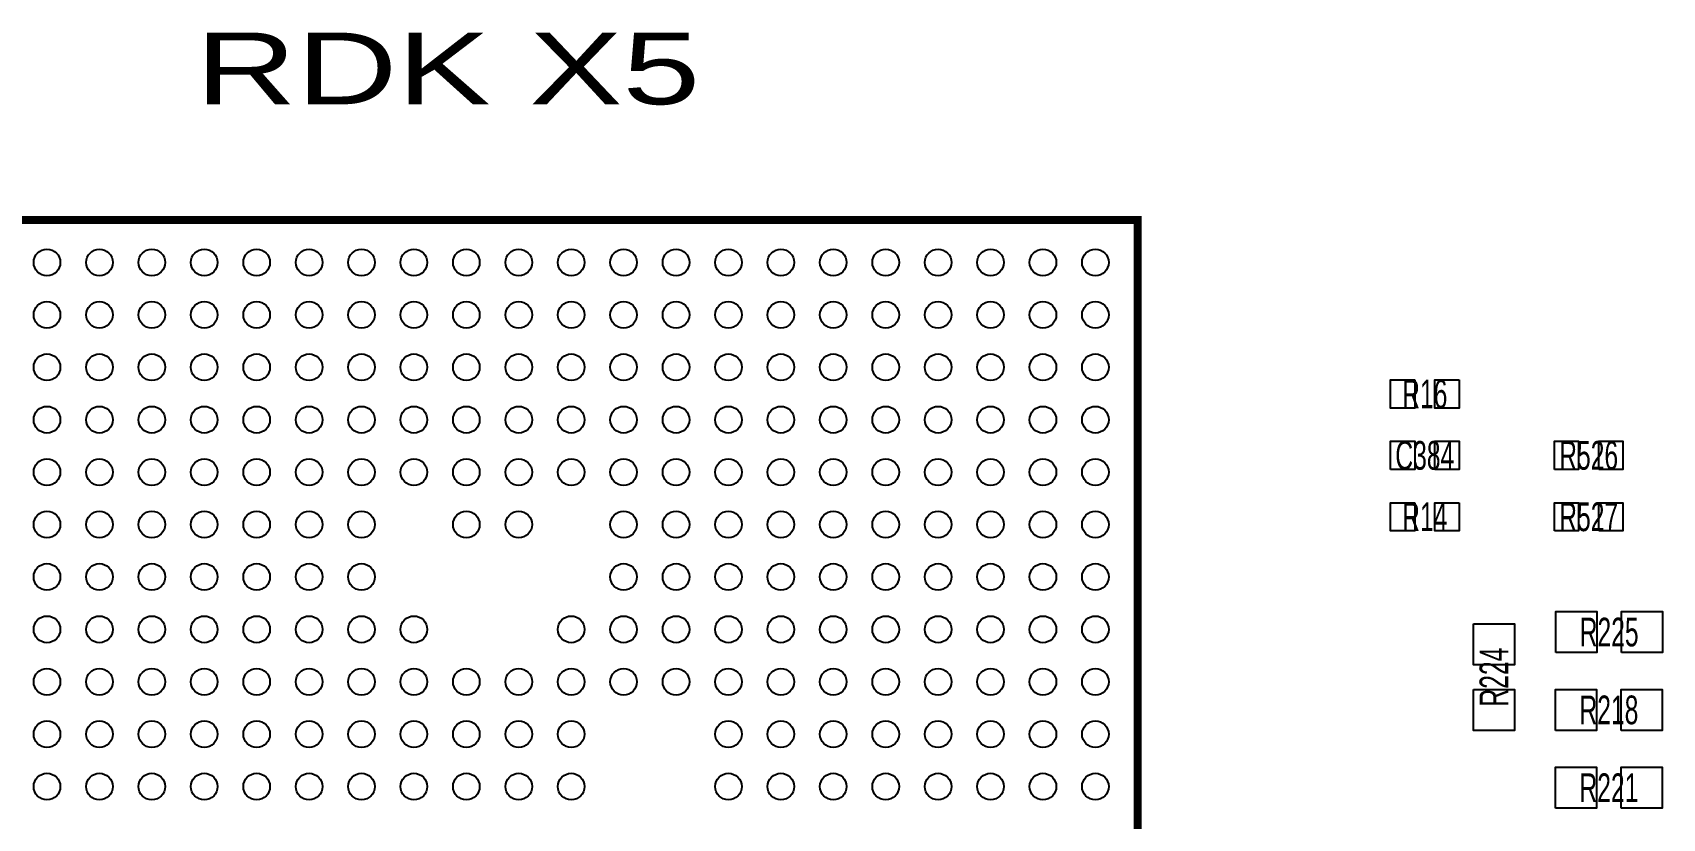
# Model space of a CAD drawing. Extents: x -9 to 288, y -8 to 181.
# Drawn here: x 35.57 to 55.78, y 27.12 to 36.87 of the extents above; entities that cross this region are included whole.
import ezdxf
from ezdxf.enums import TextEntityAlignment as Align

# ---------------------------------------------------------------- set-up
doc = ezdxf.new("R2010")
doc.units = 0
for name, color, linetype in [('BOARD_GEOMETRY_SILKSCREEN_TOP', 1, 'CONTINUOUS'), ('PACKAGE_GEOMETRY_SILKSCREEN_TOP', 4, 'CONTINUOUS'), ('PIN_TOP', 5, 'CONTINUOUS'), ('REF_DES_SILKSCREEN_TOP', 6, 'CONTINUOUS')]:
    doc.layers.add(name, color=color, linetype=linetype)

msp = doc.modelspace()

# ---------------------------------------------------------------- linework, layer by layer
at = {"layer": 'PACKAGE_GEOMETRY_SILKSCREEN_TOP', "const_width": 0.100101}
msp.add_lwpolyline([(33.272197, 18.540197), (33.272197, 34.540215), (49.272215, 34.540215), (49.272215, 18.540197)], close=True, dxfattribs=at)
at = {"layer": 'PACKAGE_GEOMETRY_SILKSCREEN_TOP'}
msp.add_lwpolyline([(49.272215, 18.540197), (49.272215, 34.540215), (33.272197, 34.540215), (33.272197, 18.540197)], close=True, dxfattribs=at)
at = {"layer": 'PIN_TOP'}
for points in [[(52.706999, 32.56), (52.706999, 32.21), (52.407, 32.21), (52.407, 32.56)], [(53.257, 32.56), (53.257, 32.21), (52.957001, 32.21), (52.957001, 32.56)], [(52.407, 31.447999), (52.407, 31.797998), (52.706999, 31.797998), (52.706999, 31.447999)], [(52.957001, 31.447999), (52.957001, 31.797998), (53.257, 31.797998), (53.257, 31.447999)], [(54.439, 31.447999), (54.439, 31.797998), (54.738999, 31.797998), (54.738999, 31.447999)], [(54.989001, 31.447999), (54.989001, 31.797998), (55.289, 31.797998), (55.289, 31.447999)], [(52.706999, 31.036), (52.706999, 30.686), (52.407, 30.686), (52.407, 31.036)], [(53.257, 31.036), (53.257, 30.686), (52.957001, 30.686), (52.957001, 31.036)], [(54.439, 30.685999), (54.439, 31.035998), (54.738999, 31.035998), (54.738999, 30.685999)], [(54.989001, 30.685999), (54.989001, 31.035998), (55.289, 31.035998), (55.289, 30.685999)], [(53.434945, 29.533545), (53.942945, 29.533545), (53.942945, 29.025545), (53.434945, 29.025545)], [(54.4576, 29.177945), (54.4576, 29.685945), (54.9656, 29.685945), (54.9656, 29.177945)], [(55.2704, 29.177945), (55.2704, 29.685945), (55.7784, 29.685945), (55.7784, 29.177945)], [(53.434945, 28.720745), (53.942945, 28.720745), (53.942945, 28.212745), (53.434945, 28.212745)], [(54.454806, 28.212745), (54.454806, 28.720745), (54.962806, 28.720745), (54.962806, 28.212745)], [(55.267606, 28.212745), (55.267606, 28.720745), (55.775606, 28.720745), (55.775606, 28.212745)], [(54.454806, 27.247545), (54.454806, 27.755545), (54.962806, 27.755545), (54.962806, 27.247545)], [(55.267606, 27.247545), (55.267606, 27.755545), (55.775606, 27.755545), (55.775606, 27.247545)]]:
    msp.add_lwpolyline(points, close=True, dxfattribs=at)
for centre in [(35.747198, 34.015197), (36.397209, 34.015197), (37.047195, 34.015197), (37.697207, 34.015197), (38.347117, 34.015197), (38.997103, 34.015197), (39.647114, 34.015197), (40.2971, 34.015197), (40.947111, 34.015197), (41.597301, 34.015197), (42.247312, 34.015197), (42.897298, 34.015197), (43.547309, 34.015197), (44.197295, 34.015197), (44.847205, 34.015197), (45.497217, 34.015197), (46.147203, 34.015197), (46.797214, 34.015197), (47.4472, 34.015197), (48.097211, 34.015197), (48.747197, 34.015197), (35.747198, 33.365211), (36.397209, 33.365211), (37.047195, 33.365211), (37.697207, 33.365211), (38.347117, 33.365211), (38.997103, 33.365211), (39.647114, 33.365211), (40.2971, 33.365211), (40.947111, 33.365211), (41.597301, 33.365211), (42.247312, 33.365211), (42.897298, 33.365211), (43.547309, 33.365211), (44.197295, 33.365211), (44.847205, 33.365211), (45.497217, 33.365211), (46.147203, 33.365211), (46.797214, 33.365211), (47.4472, 33.365211), (48.097211, 33.365211), (48.747197, 33.365211), (35.747198, 32.7152), (36.397209, 32.7152), (37.047195, 32.7152), (37.697207, 32.7152), (38.347117, 32.7152), (38.997103, 32.7152), (39.647114, 32.7152), (40.2971, 32.7152), (40.947111, 32.7152), (41.597301, 32.7152), (42.247312, 32.7152), (42.897298, 32.7152), (43.547309, 32.7152), (44.197295, 32.7152), (44.847205, 32.7152), (45.497217, 32.7152), (46.147203, 32.7152), (46.797214, 32.7152), (47.4472, 32.7152), (48.097211, 32.7152), (48.747197, 32.7152), (35.747198, 32.065214), (36.397209, 32.065214), (37.047195, 32.065214), (37.697207, 32.065214), (38.347117, 32.065214), (38.997103, 32.065214), (39.647114, 32.065214), (40.2971, 32.065214), (40.947111, 32.065214), (41.597301, 32.065214), (42.247312, 32.065214), (42.897298, 32.065214), (43.547309, 32.065214), (44.197295, 32.065214), (44.847205, 32.065214), (45.497217, 32.065214), (46.147203, 32.065214), (46.797214, 32.065214), (47.4472, 32.065214), (48.097211, 32.065214), (48.747197, 32.065214), (35.747198, 31.415203), (36.397209, 31.415203), (37.047195, 31.415203), (37.697207, 31.415203), (38.347117, 31.415203), (38.997103, 31.415203), (39.647114, 31.415203), (40.2971, 31.415203), (40.947111, 31.415203), (41.597301, 31.415203), (42.247312, 31.415203), (42.897298, 31.415203), (43.547309, 31.415203), (44.197295, 31.415203), (44.847205, 31.415203), (45.497217, 31.415203), (46.147203, 31.415203), (46.797214, 31.415203), (47.4472, 31.415203), (48.097211, 31.415203), (48.747197, 31.415203), (35.747198, 30.765217), (36.397209, 30.765217), (37.047195, 30.765217), (37.697207, 30.765217), (38.347117, 30.765217), (38.997103, 30.765217), (39.647114, 30.765217), (40.947111, 30.765217), (41.597301, 30.765217), (42.897298, 30.765217), (43.547309, 30.765217), (44.197295, 30.765217), (44.847205, 30.765217), (45.497217, 30.765217), (46.147203, 30.765217), (46.797214, 30.765217), (47.4472, 30.765217), (48.097211, 30.765217), (48.747197, 30.765217), (35.747198, 30.115205), (36.397209, 30.115205), (37.047195, 30.115205), (37.697207, 30.115205), (38.347117, 30.115205), (38.997103, 30.115205), (39.647114, 30.115205), (42.897298, 30.115205), (43.547309, 30.115205), (44.197295, 30.115205), (44.847205, 30.115205), (45.497217, 30.115205), (46.147203, 30.115205), (46.797214, 30.115205), (47.4472, 30.115205), (48.097211, 30.115205), (48.747197, 30.115205), (35.747198, 29.465295), (36.397209, 29.465295), (37.047195, 29.465295), (37.697207, 29.465295), (38.347117, 29.465295), (38.997103, 29.465295), (39.647114, 29.465295), (40.2971, 29.465295), (42.247312, 29.465295), (42.897298, 29.465295), (43.547309, 29.465295), (44.197295, 29.465295), (44.847205, 29.465295), (45.497217, 29.465295), (46.147203, 29.465295), (46.797214, 29.465295), (47.4472, 29.465295), (48.097211, 29.465295), (48.747197, 29.465295), (35.747198, 28.815309), (36.397209, 28.815309), (37.047195, 28.815309), (37.697207, 28.815309), (38.347117, 28.815309), (38.997103, 28.815309), (39.647114, 28.815309), (40.2971, 28.815309), (40.947111, 28.815309), (41.597301, 28.815309), (42.247312, 28.815309), (42.897298, 28.815309), (43.547309, 28.815309), (44.197295, 28.815309), (44.847205, 28.815309), (45.497217, 28.815309), (46.147203, 28.815309), (46.797214, 28.815309), (47.4472, 28.815309), (48.097211, 28.815309), (48.747197, 28.815309), (35.747198, 28.165298), (36.397209, 28.165298), (37.047195, 28.165298), (37.697207, 28.165298), (38.347117, 28.165298), (38.997103, 28.165298), (39.647114, 28.165298), (40.2971, 28.165298), (40.947111, 28.165298), (41.597301, 28.165298), (42.247312, 28.165298), (44.197295, 28.165298), (44.847205, 28.165298), (45.497217, 28.165298), (46.147203, 28.165298), (46.797214, 28.165298), (47.4472, 28.165298), (48.097211, 28.165298), (48.747197, 28.165298), (35.747198, 27.515312), (36.397209, 27.515312), (37.047195, 27.515312), (37.697207, 27.515312), (38.347117, 27.515312), (38.997103, 27.515312), (39.647114, 27.515312), (40.2971, 27.515312), (40.947111, 27.515312), (41.597301, 27.515312), (42.247312, 27.515312), (44.197295, 27.515312), (44.847205, 27.515312), (45.497217, 27.515312), (46.147203, 27.515312), (46.797214, 27.515312), (47.4472, 27.515312), (48.097211, 27.515312), (48.747197, 27.515312)]:
    msp.add_circle(centre, 0.1651, dxfattribs=at)

# ---------------------------------------------------------------- texts
at = {"layer": 'BOARD_GEOMETRY_SILKSCREEN_TOP', "width": 1.457143}
msp.add_text('RDK X5', height=0.889, dxfattribs=at).set_placement((37.589206, 35.976306))
at = {"layer": 'REF_DES_SILKSCREEN_TOP', "width": 0.642857}
for s, p in [('R16', (52.832, 32.2072)), ('C384', (52.832, 31.4452)), ('R526', (54.864, 31.4452)), ('R14', (52.832, 30.6832)), ('R527', (54.864, 30.6832)), ('R225', (55.118, 29.254145)), ('R218', (55.115206, 28.288945)), ('R221', (55.115206, 27.323745))]:
    msp.add_text(s, height=0.3556, dxfattribs=at).set_placement(p, align=Align.CENTER)
msp.add_text('R224', height=0.3556, rotation=90, dxfattribs=at).set_placement((53.866745, 28.873145), align=Align.CENTER)

doc.saveas('drawing.dxf')
